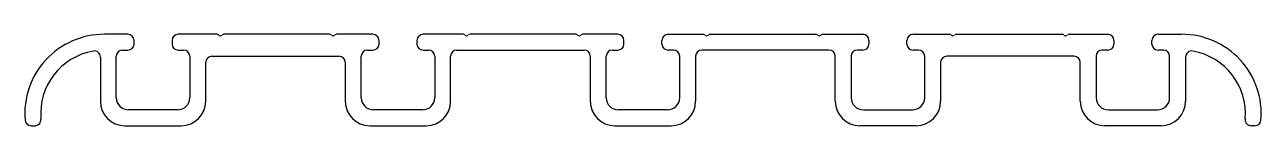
# Model space of a CAD drawing. Extents: x 454 to 555, y 601 to 608.
import ezdxf

# ---------------------------------------------------------------- set-up
doc = ezdxf.new("R2010")
doc.units = 0
doc.layers.get('0').update_dxf_attribs({"linetype": 'CONTINUOUS'})

msp = doc.modelspace()

# ---------------------------------------------------------------- linework, layer by layer
for p, q in [((462.13, 608.26), (460.21, 608.26)), ((462.63, 607.46), (462.63, 607.76)), ((465.73, 607.76), (465.73, 607.46)), ((469.4, 608.26), (466.23, 608.26)), ((478.6, 608.26), (469.97, 608.26)), ((482.13, 608.26), (479.17, 608.26)), ((482.63, 607.46), (482.63, 607.76)), ((485.73, 607.76), (485.73, 607.46)), ((489.5, 608.26), (486.23, 608.26)), ((498.7, 608.26), (490.07, 608.26)), ((502.13, 608.26), (499.27, 608.26)), ((502.63, 607.46), (502.63, 607.76)), ((505.73, 607.46), (505.73, 607.76)), ((506.23, 608.26), (509.1, 608.26)), ((509.67, 608.26), (518.3, 608.26)), ((518.87, 608.26), (522.13, 608.26)), ((522.63, 607.76), (522.63, 607.46)), ((525.73, 607.46), (525.73, 607.76)), ((526.23, 608.26), (529.2, 608.26)), ((529.77, 608.26), (538.4, 608.26)), ((538.97, 608.26), (542.13, 608.26)), ((542.63, 607.76), (542.63, 607.46)), ((545.73, 607.46), (545.73, 607.76)), ((546.23, 608.26), (548.16, 608.26)), ((461.68, 606.96), (462.13, 606.96)), ((466.23, 606.96), (466.68, 606.96)), ((481.68, 606.96), (482.13, 606.96)), ((486.23, 606.96), (486.68, 606.96)), ((488.98, 606.96), (499.38, 606.96)), ((501.68, 606.96), (502.13, 606.96)), ((506.68, 606.96), (506.23, 606.96)), ((519.38, 606.96), (508.98, 606.96)), ((522.13, 606.96), (521.68, 606.96)), ((526.68, 606.96), (526.23, 606.96)), ((542.13, 606.96), (541.68, 606.96)), ((546.68, 606.96), (546.23, 606.96)), ((459.88, 606.39), (459.88, 602.76)), ((461.18, 603.06), (461.18, 606.46)), ((467.18, 606.46), (467.18, 603.06)), ((468.48, 602.76), (468.48, 605.96)), ((468.98, 606.46), (479.38, 606.46)), ((479.88, 605.96), (479.88, 602.76)), ((481.18, 603.06), (481.18, 606.46)), ((487.18, 606.46), (487.18, 603.06)), ((488.48, 602.76), (488.48, 606.46)), ((499.88, 606.46), (499.88, 602.76)), ((501.18, 603.06), (501.18, 606.46)), ((507.18, 603.06), (507.18, 606.46)), ((508.48, 606.46), (508.48, 602.76)), ((519.88, 602.76), (519.88, 606.46)), ((521.18, 606.46), (521.18, 603.06)), ((527.18, 603.06), (527.18, 606.46)), ((528.48, 605.96), (528.48, 602.76)), ((539.38, 606.46), (528.98, 606.46)), ((539.88, 602.76), (539.88, 605.96)), ((541.18, 606.46), (541.18, 603.06)), ((547.18, 603.06), (547.18, 606.46)), ((548.48, 606.39), (548.48, 602.76)), ((466.18, 602.06), (462.18, 602.06)), ((486.18, 602.06), (482.18, 602.06)), ((506.18, 602.06), (502.18, 602.06)), ((522.18, 602.06), (526.18, 602.06)), ((542.18, 602.06), (546.18, 602.06)), ((454.23, 600.76), (454.53, 600.76)), ((461.88, 600.76), (466.48, 600.76)), ((481.88, 600.76), (486.48, 600.76)), ((501.88, 600.76), (506.48, 600.76)), ((526.48, 600.76), (521.88, 600.76)), ((546.48, 600.76), (541.88, 600.76)), ((554.14, 600.76), (553.84, 600.76))]:
    msp.add_line(p, q)
for centre, radius, start, end in [((460.21, 601.76), 6.5, 90, 184.7802), ((462.13, 607.76), 0.5, 0, 90), ((466.23, 607.76), 0.5, 90, 180), ((469.4, 608.06), 0.2, 45, 90), ((469.68, 608.34), 0.2, 225, 315), ((469.97, 608.06), 0.2, 90, 135), ((478.6, 608.06), 0.2, 45, 90), ((478.88, 608.34), 0.2, 225.0008, 314.9992), ((479.17, 608.06), 0.2, 90, 135), ((482.13, 607.76), 0.5, 0, 90), ((486.23, 607.76), 0.5, 90, 180), ((489.5, 608.06), 0.2, 44.9974, 90.0007), ((489.78, 608.34), 0.2, 225.0008, 315), ((490.07, 608.06), 0.2, 90, 135), ((498.7, 608.06), 0.2, 45, 90), ((498.98, 608.34), 0.2, 225.0008, 314.9985), ((499.27, 608.06), 0.2, 89.9996, 135.0013), ((502.13, 607.76), 0.5, 0, 90), ((506.23, 607.76), 0.5, 90, 180), ((509.1, 608.06), 0.2, 44.9987, 90.0004), ((509.38, 608.34), 0.2, 225.0015, 314.9992), ((509.67, 608.06), 0.2, 90, 135), ((518.3, 608.06), 0.2, 45, 90), ((518.58, 608.34), 0.2, 225, 314.9992), ((518.87, 608.06), 0.2, 89.9993, 135.0026), ((522.13, 607.76), 0.5, 360, 90), ((526.23, 607.76), 0.5, 90, 180), ((529.2, 608.06), 0.2, 45, 90), ((529.48, 608.34), 0.2, 225.0008, 314.9992), ((529.77, 608.06), 0.2, 90, 135), ((538.4, 608.06), 0.2, 45, 90), ((538.68, 608.34), 0.2, 225, 315), ((538.97, 608.06), 0.2, 90, 135), ((542.13, 607.76), 0.5, 360, 90), ((546.23, 607.76), 0.5, 90, 180), ((548.16, 601.76), 6.5, 355.2198, 90), ((460.21, 601.76), 5.2, 100.08, 185.0324), ((459.38, 606.39), 0.5, 360, 100.08), ((461.68, 606.46), 0.5, 90, 180), ((462.13, 607.46), 0.5, 270, 0), ((466.23, 607.46), 0.5, 180, 270), ((466.68, 606.46), 0.5, 360, 90), ((481.68, 606.46), 0.5, 90, 180), ((482.13, 607.46), 0.5, 270, 0), ((486.23, 607.46), 0.5, 180, 270), ((486.68, 606.46), 0.5, 360, 90), ((488.98, 606.46), 0.5, 90, 180), ((499.38, 606.46), 0.5, 360, 90), ((501.68, 606.46), 0.5, 90, 180), ((502.13, 607.46), 0.5, 270, 0), ((506.23, 607.46), 0.5, 180, 270), ((506.68, 606.46), 0.5, 0, 90), ((508.98, 606.46), 0.5, 90, 180), ((519.38, 606.46), 0.5, 360, 90), ((521.68, 606.46), 0.5, 90, 180), ((522.13, 607.46), 0.5, 270, 360), ((526.23, 607.46), 0.5, 180, 270), ((526.68, 606.46), 0.5, 360, 90), ((541.68, 606.46), 0.5, 90, 180), ((542.13, 607.46), 0.5, 270, 360), ((546.23, 607.46), 0.5, 180, 270), ((546.68, 606.46), 0.5, 360, 90), ((548.98, 606.39), 0.5, 79.92, 180), ((548.16, 601.76), 5.2, 354.9676, 79.92), ((468.98, 605.96), 0.5, 90, 180), ((479.38, 605.96), 0.5, 360, 90), ((528.98, 605.96), 0.5, 90, 180), ((539.38, 605.96), 0.5, 360, 90), ((461.88, 602.76), 2, 180, 270), ((462.18, 603.06), 1, 180, 270), ((466.18, 603.06), 1, 270, 0), ((466.48, 602.76), 2, 270, 0), ((481.88, 602.76), 2, 180, 270), ((482.18, 603.06), 1, 180, 270), ((486.18, 603.06), 1, 270, 0), ((486.48, 602.76), 2, 270, 360), ((501.88, 602.76), 2, 180, 270), ((502.18, 603.06), 1, 180, 270), ((506.18, 603.06), 1, 270, 360), ((506.48, 602.76), 2, 270, 360), ((521.88, 602.76), 2, 180, 270), ((522.18, 603.06), 1, 180, 270), ((526.18, 603.06), 1, 270, 360), ((526.48, 602.76), 2, 270, 360), ((541.88, 602.76), 2, 180, 270), ((542.18, 603.06), 1, 180, 270), ((546.18, 603.06), 1, 270, 360), ((546.48, 602.76), 2, 270, 360), ((454.23, 601.26), 0.5, 184.7803, 270), ((454.53, 601.26), 0.5, 270, 5.0324), ((553.84, 601.26), 0.5, 174.9676, 270), ((554.14, 601.26), 0.5, 270, 355.2197)]:
    msp.add_arc(centre, radius, start, end)

doc.saveas('drawing.dxf')
